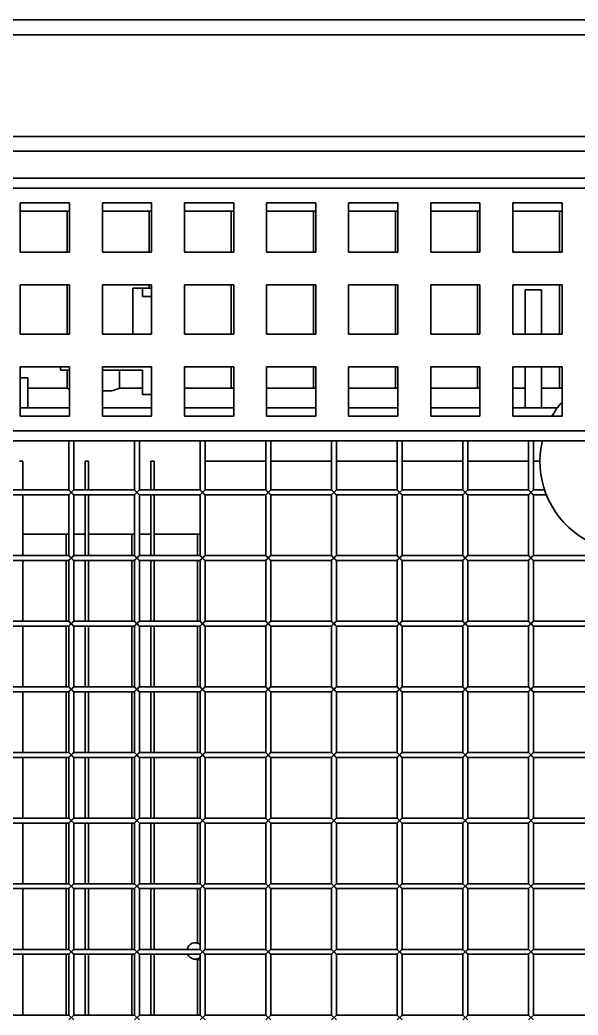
# Model space of a CAD drawing. Header units: millimetres. Extents: x 32496 to 166256, y 3504 to 23939.
# Drawn here: x 43511 to 43851, y 17116 to 17722 of the extents above; entities that cross this region are included whole.
import ezdxf

# ---------------------------------------------------------------- set-up
doc = ezdxf.new("R2010")
doc.units = ezdxf.units.MM
doc.layers.get('0').update_dxf_attribs({"lineweight": 35})

msp = doc.modelspace()

# ---------------------------------------------------------------- linework, layer by layer
at = {"linetype": 'Continuous'}
for p, q in [((52008.64, 17722.349), (40048.64, 17722.349)), ((44204.14, 17713.349), (43281.64, 17713.349)), ((44004.641, 17651.349), (43281.64, 17651.349)), ((44008.67, 17642.349), (43281.64, 17642.349)), ((43379.64, 17625.849), (44005.64, 17625.849)), ((44005.64, 17619.849), (43379.64, 17619.849)), ((43511.14, 17610.849), (43511.14, 17580.849)), ((43541.14, 17610.849), (43511.14, 17610.849)), ((43541.14, 17580.849), (43541.14, 17610.849)), ((43561.14, 17610.849), (43561.14, 17580.849)), ((43591.14, 17610.849), (43561.14, 17610.849)), ((43591.14, 17580.849), (43591.14, 17610.849)), ((43611.14, 17610.849), (43611.14, 17580.849)), ((43641.14, 17610.849), (43611.14, 17610.849)), ((43641.14, 17580.849), (43641.14, 17610.849)), ((43661.14, 17610.849), (43661.14, 17580.849)), ((43691.14, 17610.849), (43661.14, 17610.849)), ((43691.14, 17580.849), (43691.14, 17610.849)), ((43711.14, 17610.849), (43711.14, 17580.849)), ((43741.14, 17610.849), (43711.14, 17610.849)), ((43741.14, 17580.849), (43741.14, 17610.849)), ((43761.14, 17610.849), (43761.14, 17580.849)), ((43791.14, 17610.849), (43761.14, 17610.849)), ((43791.14, 17580.849), (43791.14, 17610.849)), ((43811.14, 17610.849), (43811.14, 17580.849)), ((43841.14, 17610.849), (43811.14, 17610.849)), ((43841.14, 17580.849), (43841.14, 17610.849)), ((43511.14, 17605.849), (43541.14, 17605.849)), ((43539.64, 17580.849), (43539.64, 17605.849)), ((43561.14, 17605.849), (43591.14, 17605.849)), ((43589.64, 17580.849), (43589.64, 17605.849)), ((43611.14, 17605.849), (43641.14, 17605.849)), ((43639.64, 17580.849), (43639.64, 17605.849)), ((43661.14, 17605.849), (43691.14, 17605.849)), ((43689.64, 17580.849), (43689.64, 17605.849)), ((43711.14, 17605.849), (43741.14, 17605.849)), ((43739.64, 17580.849), (43739.64, 17605.849)), ((43761.14, 17605.849), (43791.14, 17605.849)), ((43789.64, 17580.849), (43789.64, 17605.849)), ((43811.14, 17605.849), (43841.14, 17605.849)), ((43839.64, 17580.849), (43839.64, 17605.849)), ((43511.14, 17580.849), (43541.14, 17580.849)), ((43561.14, 17580.849), (43591.14, 17580.849)), ((43611.14, 17580.849), (43641.14, 17580.849)), ((43661.14, 17580.849), (43691.14, 17580.849)), ((43711.14, 17580.849), (43741.14, 17580.849)), ((43761.14, 17580.849), (43791.14, 17580.849)), ((43811.14, 17580.849), (43841.14, 17580.849)), ((43511.14, 17560.849), (43511.14, 17530.849)), ((43541.14, 17560.849), (43511.14, 17560.849)), ((43539.64, 17530.849), (43539.64, 17560.849)), ((43541.14, 17530.849), (43541.14, 17560.849)), ((43561.14, 17560.849), (43561.14, 17530.849)), ((43591.14, 17560.849), (43561.14, 17560.849)), ((43589.64, 17558.849), (43589.64, 17560.849)), ((43591.14, 17530.849), (43591.14, 17560.849)), ((43611.14, 17560.849), (43611.14, 17530.849)), ((43641.14, 17560.849), (43611.14, 17560.849)), ((43639.64, 17530.849), (43639.64, 17560.849)), ((43641.14, 17530.849), (43641.14, 17560.849)), ((43661.14, 17560.849), (43661.14, 17530.849)), ((43691.14, 17560.849), (43661.14, 17560.849)), ((43689.64, 17530.849), (43689.64, 17560.849)), ((43691.14, 17530.849), (43691.14, 17560.849)), ((43711.14, 17560.849), (43711.14, 17530.849)), ((43741.14, 17560.849), (43711.14, 17560.849)), ((43739.64, 17530.849), (43739.64, 17560.849)), ((43741.14, 17530.849), (43741.14, 17560.849)), ((43761.14, 17560.849), (43761.14, 17530.849)), ((43791.14, 17560.849), (43761.14, 17560.849)), ((43789.64, 17530.849), (43789.64, 17560.849)), ((43791.14, 17530.849), (43791.14, 17560.849)), ((43811.14, 17560.849), (43811.14, 17530.849)), ((43841.14, 17560.849), (43811.14, 17560.849)), ((43839.64, 17530.849), (43839.64, 17560.849)), ((43841.14, 17530.849), (43841.14, 17560.849)), ((43579.64, 17558.849), (43579.64, 17530.849)), ((43579.64, 17558.849), (43591.14, 17558.849)), ((43585.64, 17553.849), (43585.64, 17558.849)), ((43591.14, 17553.849), (43585.64, 17553.849)), ((43818.64, 17557.849), (43818.64, 17530.849)), ((43818.64, 17557.849), (43828.64, 17557.849)), ((43828.64, 17530.849), (43828.64, 17557.849)), ((43511.14, 17530.849), (43541.14, 17530.849)), ((43561.14, 17530.849), (43591.14, 17530.849)), ((43611.14, 17530.849), (43641.14, 17530.849)), ((43661.14, 17530.849), (43691.14, 17530.849)), ((43711.14, 17530.849), (43741.14, 17530.849)), ((43761.14, 17530.849), (43791.14, 17530.849)), ((43811.14, 17530.849), (43841.14, 17530.849)), ((43511.14, 17510.849), (43511.14, 17480.849)), ((43541.14, 17510.849), (43511.14, 17510.849)), ((43535.64, 17510.849), (43535.64, 17508.849)), ((43535.64, 17508.849), (43541.14, 17508.849)), ((43539.64, 17508.849), (43539.64, 17497.849)), ((43541.14, 17480.849), (43541.14, 17510.849)), ((43561.14, 17510.849), (43561.14, 17480.849)), ((43591.14, 17510.849), (43561.14, 17510.849)), ((43561.14, 17508.849), (43585.64, 17508.849)), ((43571.64, 17508.849), (43571.64, 17497.849)), ((43585.64, 17508.849), (43585.64, 17493.972)), ((43591.14, 17480.849), (43591.14, 17510.849)), ((43611.14, 17510.849), (43611.14, 17480.849)), ((43641.14, 17510.849), (43611.14, 17510.849)), ((43639.64, 17497.849), (43639.64, 17510.849)), ((43641.14, 17480.849), (43641.14, 17510.849)), ((43661.14, 17510.849), (43661.14, 17480.849)), ((43691.14, 17510.849), (43661.14, 17510.849)), ((43689.64, 17497.849), (43689.64, 17510.849)), ((43691.14, 17480.849), (43691.14, 17510.849)), ((43711.14, 17510.849), (43711.14, 17480.849)), ((43741.14, 17510.849), (43711.14, 17510.849)), ((43739.64, 17497.849), (43739.64, 17510.849)), ((43741.14, 17480.849), (43741.14, 17510.849)), ((43761.14, 17510.849), (43761.14, 17480.849)), ((43791.14, 17510.849), (43761.14, 17510.849)), ((43789.64, 17497.849), (43789.64, 17510.849)), ((43791.14, 17480.849), (43791.14, 17510.849)), ((43811.14, 17510.849), (43811.14, 17480.849)), ((43841.14, 17510.849), (43811.14, 17510.849)), ((43818.64, 17485.849), (43818.64, 17510.849)), ((43828.64, 17485.849), (43828.64, 17510.849)), ((43839.64, 17497.849), (43839.64, 17510.849)), ((43841.14, 17480.849), (43841.14, 17510.849)), ((43511.14, 17504.149), (43515.64, 17504.149)), ((43515.64, 17485.849), (43515.64, 17504.149)), ((43539.64, 17497.849), (43515.64, 17497.849)), ((43539.944, 17497.74), (43539.64, 17497.849)), ((43539.944, 17497.74), (43539.64, 17497.849)), ((43561.14, 17496.349), (43566.809, 17496.349)), ((43571.64, 17497.849), (43571.335, 17497.74)), ((43571.64, 17497.849), (43571.335, 17497.74)), ((43585.64, 17497.849), (43571.64, 17497.849)), ((43585.64, 17493.972), (43591.14, 17493.972)), ((43641.14, 17497.849), (43611.14, 17497.849)), ((43691.14, 17497.849), (43661.14, 17497.849)), ((43741.14, 17497.849), (43711.14, 17497.849)), ((43791.14, 17497.849), (43761.14, 17497.849)), ((43818.64, 17497.849), (43811.14, 17497.849)), ((43841.14, 17497.849), (43828.64, 17497.849)), ((43541.14, 17485.849), (43511.14, 17485.849)), ((43591.14, 17485.849), (43561.14, 17485.849)), ((43641.14, 17485.849), (43611.14, 17485.849)), ((43691.14, 17485.849), (43661.14, 17485.849)), ((43741.14, 17485.849), (43711.14, 17485.849)), ((43791.14, 17485.849), (43761.14, 17485.849)), ((43838.277, 17485.849), (43811.14, 17485.849)), ((43511.14, 17480.849), (43541.14, 17480.849)), ((43561.14, 17480.849), (43591.14, 17480.849)), ((43611.14, 17480.849), (43641.14, 17480.849)), ((43661.14, 17480.849), (43691.14, 17480.849)), ((43711.14, 17480.849), (43741.14, 17480.849)), ((43761.14, 17480.849), (43791.14, 17480.849)), ((43811.14, 17480.849), (43841.14, 17480.849)), ((43379.64, 17471.849), (44005.64, 17471.849)), ((44005.64, 17465.849), (43379.64, 17465.849)), ((43540.64, 17465.849), (43540.64, 17435.849)), ((43543.64, 17465.849), (43543.64, 17435.849)), ((43580.64, 17465.849), (43580.64, 17435.849)), ((43583.64, 17465.849), (43583.64, 17435.849)), ((43620.64, 17465.849), (43620.64, 17435.849)), ((43623.64, 17465.849), (43623.64, 17435.849)), ((43660.64, 17465.849), (43660.64, 17435.849)), ((43663.64, 17465.849), (43663.64, 17435.849)), ((43700.64, 17465.849), (43700.64, 17435.849)), ((43703.64, 17465.849), (43703.64, 17435.849)), ((43740.64, 17465.849), (43740.64, 17435.849)), ((43743.64, 17465.849), (43743.64, 17435.849)), ((43780.64, 17465.849), (43780.64, 17435.849)), ((43783.64, 17465.849), (43783.64, 17435.849)), ((43820.64, 17465.849), (43820.64, 17435.849)), ((43823.64, 17465.849), (43823.64, 17435.849)), ((43512.64, 17453.349), (43510.64, 17453.349)), ((43512.64, 17435.849), (43512.64, 17453.349)), ((43550.64, 17435.849), (43550.64, 17453.349)), ((43552.64, 17453.349), (43550.64, 17453.349)), ((43552.64, 17435.849), (43552.64, 17453.349)), ((43590.64, 17435.849), (43590.64, 17453.349)), ((43592.64, 17453.349), (43590.64, 17453.349)), ((43592.64, 17435.849), (43592.64, 17453.349)), ((43660.64, 17453.349), (43623.64, 17453.349)), ((43700.64, 17453.349), (43663.64, 17453.349)), ((43740.64, 17453.349), (43703.64, 17453.349)), ((43780.64, 17453.349), (43743.64, 17453.349)), ((43820.64, 17453.349), (43783.64, 17453.349)), ((43827.64, 17453.349), (43823.64, 17453.349)), ((43503.64, 17435.849), (43540.64, 17435.849)), ((43503.64, 17432.849), (43540.64, 17432.849)), ((43512.64, 17395.849), (43512.64, 17432.849)), ((43540.64, 17432.849), (43543.64, 17435.849)), ((43543.64, 17432.849), (43540.64, 17435.849)), ((43540.64, 17432.849), (43540.64, 17395.849)), ((43540.756, 17432.965), (43541.55, 17433.759)), ((43541.55, 17433.759), (43542.14, 17434.349)), ((43543.64, 17435.849), (43580.64, 17435.849)), ((43543.64, 17432.849), (43543.64, 17395.849)), ((43543.64, 17432.849), (43580.64, 17432.849)), ((43550.64, 17395.849), (43550.64, 17432.849)), ((43552.64, 17395.849), (43552.64, 17432.849)), ((43580.64, 17432.849), (43583.64, 17435.849)), ((43583.64, 17432.849), (43580.64, 17435.849)), ((43580.64, 17432.849), (43580.64, 17395.849)), ((43580.756, 17432.965), (43581.55, 17433.759)), ((43581.55, 17433.759), (43582.14, 17434.349)), ((43583.64, 17435.849), (43620.64, 17435.849)), ((43583.64, 17432.849), (43583.64, 17395.849)), ((43583.64, 17432.849), (43620.64, 17432.849)), ((43590.64, 17395.849), (43590.64, 17432.849)), ((43592.64, 17395.849), (43592.64, 17432.849)), ((43620.64, 17432.849), (43623.64, 17435.849)), ((43623.64, 17432.849), (43620.64, 17435.849)), ((43620.64, 17432.849), (43620.64, 17395.849)), ((43620.756, 17432.965), (43621.55, 17433.759)), ((43621.55, 17433.759), (43622.14, 17434.349)), ((43623.64, 17435.849), (43660.64, 17435.849)), ((43623.64, 17432.849), (43623.64, 17395.849)), ((43623.64, 17432.849), (43660.64, 17432.849)), ((43660.64, 17432.849), (43663.64, 17435.849)), ((43663.64, 17432.849), (43660.64, 17435.849)), ((43660.64, 17432.849), (43660.64, 17395.849)), ((43660.756, 17432.965), (43661.55, 17433.759)), ((43661.55, 17433.759), (43662.14, 17434.349)), ((43663.64, 17435.849), (43700.64, 17435.849)), ((43663.64, 17432.849), (43663.64, 17395.849)), ((43663.64, 17432.849), (43700.64, 17432.849)), ((43700.64, 17432.849), (43703.64, 17435.849)), ((43703.64, 17432.849), (43700.64, 17435.849)), ((43700.64, 17432.849), (43700.64, 17395.849)), ((43700.756, 17432.965), (43701.55, 17433.759)), ((43701.55, 17433.759), (43702.14, 17434.349)), ((43703.64, 17435.849), (43740.64, 17435.849)), ((43703.64, 17432.849), (43703.64, 17395.849)), ((43703.64, 17432.849), (43740.64, 17432.849)), ((43740.64, 17432.849), (43743.64, 17435.849)), ((43743.64, 17432.849), (43740.64, 17435.849)), ((43740.64, 17432.849), (43740.64, 17395.849)), ((43740.756, 17432.965), (43741.55, 17433.759)), ((43741.55, 17433.759), (43742.14, 17434.349)), ((43743.64, 17435.849), (43780.64, 17435.849)), ((43743.64, 17432.849), (43743.64, 17395.849)), ((43743.64, 17432.849), (43780.64, 17432.849)), ((43780.64, 17432.849), (43783.64, 17435.849)), ((43783.64, 17432.849), (43780.64, 17435.849)), ((43780.64, 17432.849), (43780.64, 17395.849)), ((43780.756, 17432.965), (43781.55, 17433.759)), ((43781.55, 17433.759), (43782.14, 17434.349)), ((43783.64, 17435.849), (43820.64, 17435.849)), ((43783.64, 17432.849), (43783.64, 17395.849)), ((43783.64, 17432.849), (43820.64, 17432.849)), ((43820.64, 17432.849), (43823.64, 17435.849)), ((43823.64, 17432.849), (43820.64, 17435.849)), ((43820.64, 17432.849), (43820.64, 17395.849)), ((43820.756, 17432.965), (43821.55, 17433.759)), ((43821.55, 17433.759), (43822.14, 17434.349)), ((43823.64, 17435.849), (43830.55, 17435.849)), ((43823.64, 17432.849), (43823.64, 17395.849)), ((43823.64, 17432.849), (43832.102, 17432.849)), ((43540.64, 17408.849), (43512.64, 17408.849)), ((43539.14, 17408.849), (43539.14, 17395.849)), ((43550.64, 17408.849), (43543.64, 17408.849)), ((43580.64, 17408.849), (43552.64, 17408.849)), ((43579.14, 17408.849), (43579.14, 17395.849)), ((43590.64, 17408.849), (43583.64, 17408.849)), ((43620.64, 17408.849), (43592.64, 17408.849)), ((43619.14, 17408.849), (43619.14, 17395.849)), ((43503.64, 17395.849), (43540.64, 17395.849)), ((43503.64, 17392.849), (43540.64, 17392.849)), ((43512.64, 17355.849), (43512.64, 17392.849)), ((43539.14, 17392.849), (43539.14, 17355.849)), ((43540.64, 17392.849), (43543.64, 17395.849)), ((43543.64, 17392.849), (43540.64, 17395.849)), ((43540.64, 17392.849), (43540.64, 17355.849)), ((43540.756, 17392.965), (43541.55, 17393.759)), ((43541.55, 17393.759), (43542.14, 17394.349)), ((43543.64, 17395.849), (43580.64, 17395.849)), ((43543.64, 17392.849), (43543.64, 17355.849)), ((43543.64, 17392.849), (43580.64, 17392.849)), ((43550.64, 17355.849), (43550.64, 17392.849)), ((43552.64, 17355.849), (43552.64, 17392.849)), ((43579.14, 17392.849), (43579.14, 17355.849)), ((43580.64, 17392.849), (43583.64, 17395.849)), ((43583.64, 17392.849), (43580.64, 17395.849)), ((43580.64, 17392.849), (43580.64, 17355.849)), ((43580.756, 17392.965), (43581.55, 17393.759)), ((43581.55, 17393.759), (43582.14, 17394.349)), ((43583.64, 17395.849), (43620.64, 17395.849)), ((43583.64, 17392.849), (43583.64, 17355.849)), ((43583.64, 17392.849), (43620.64, 17392.849)), ((43590.64, 17355.849), (43590.64, 17392.849)), ((43592.64, 17355.849), (43592.64, 17392.849)), ((43619.14, 17392.849), (43619.14, 17355.849)), ((43620.64, 17392.849), (43623.64, 17395.849)), ((43623.64, 17392.849), (43620.64, 17395.849)), ((43620.64, 17392.849), (43620.64, 17355.849)), ((43620.756, 17392.965), (43621.55, 17393.759)), ((43621.55, 17393.759), (43622.14, 17394.349)), ((43623.64, 17395.849), (43660.64, 17395.849)), ((43623.64, 17392.849), (43623.64, 17355.849)), ((43623.64, 17392.849), (43660.64, 17392.849)), ((43660.64, 17392.849), (43663.64, 17395.849)), ((43663.64, 17392.849), (43660.64, 17395.849)), ((43660.64, 17392.849), (43660.64, 17355.849)), ((43660.756, 17392.965), (43661.55, 17393.759)), ((43661.55, 17393.759), (43662.14, 17394.349)), ((43663.64, 17395.849), (43700.64, 17395.849)), ((43663.64, 17392.849), (43663.64, 17355.849)), ((43663.64, 17392.849), (43700.64, 17392.849)), ((43700.64, 17392.849), (43703.64, 17395.849)), ((43703.64, 17392.849), (43700.64, 17395.849)), ((43700.64, 17392.849), (43700.64, 17355.849)), ((43700.756, 17392.965), (43701.55, 17393.759)), ((43701.55, 17393.759), (43702.14, 17394.349)), ((43703.64, 17395.849), (43740.64, 17395.849)), ((43703.64, 17392.849), (43703.64, 17355.849)), ((43703.64, 17392.849), (43740.64, 17392.849)), ((43740.64, 17392.849), (43743.64, 17395.849)), ((43743.64, 17392.849), (43740.64, 17395.849)), ((43740.64, 17392.849), (43740.64, 17355.849)), ((43740.756, 17392.965), (43741.55, 17393.759)), ((43741.55, 17393.759), (43742.14, 17394.349)), ((43743.64, 17395.849), (43780.64, 17395.849)), ((43743.64, 17392.849), (43743.64, 17355.849)), ((43743.64, 17392.849), (43780.64, 17392.849)), ((43780.64, 17392.849), (43783.64, 17395.849)), ((43783.64, 17392.849), (43780.64, 17395.849)), ((43780.64, 17392.849), (43780.64, 17355.849)), ((43780.756, 17392.965), (43781.55, 17393.759)), ((43781.55, 17393.759), (43782.14, 17394.349)), ((43783.64, 17395.849), (43820.64, 17395.849)), ((43783.64, 17392.849), (43783.64, 17355.849)), ((43783.64, 17392.849), (43820.64, 17392.849)), ((43820.64, 17392.849), (43823.64, 17395.849)), ((43823.64, 17392.849), (43820.64, 17395.849)), ((43820.64, 17392.849), (43820.64, 17355.849)), ((43820.756, 17392.965), (43821.55, 17393.759)), ((43821.55, 17393.759), (43822.14, 17394.349)), ((43823.64, 17395.849), (43860.64, 17395.849)), ((43823.64, 17392.849), (43823.64, 17355.849)), ((43823.64, 17392.849), (43860.64, 17392.849)), ((43503.64, 17355.849), (43540.64, 17355.849)), ((43540.64, 17352.849), (43543.64, 17355.849)), ((43543.64, 17352.849), (43540.64, 17355.849)), ((43540.756, 17352.965), (43541.55, 17353.759)), ((43541.55, 17353.759), (43542.14, 17354.349)), ((43543.64, 17355.849), (43580.64, 17355.849)), ((43580.64, 17352.849), (43583.64, 17355.849)), ((43583.64, 17352.849), (43580.64, 17355.849)), ((43580.756, 17352.965), (43581.55, 17353.759)), ((43581.55, 17353.759), (43582.14, 17354.349)), ((43583.64, 17355.849), (43620.64, 17355.849)), ((43620.64, 17352.849), (43623.64, 17355.849)), ((43623.64, 17352.849), (43620.64, 17355.849)), ((43620.756, 17352.965), (43621.55, 17353.759)), ((43621.55, 17353.759), (43622.14, 17354.349)), ((43623.64, 17355.849), (43660.64, 17355.849)), ((43660.64, 17352.849), (43663.64, 17355.849)), ((43663.64, 17352.849), (43660.64, 17355.849)), ((43660.756, 17352.965), (43661.55, 17353.759)), ((43661.55, 17353.759), (43662.14, 17354.349)), ((43663.64, 17355.849), (43700.64, 17355.849)), ((43700.64, 17352.849), (43703.64, 17355.849)), ((43703.64, 17352.849), (43700.64, 17355.849)), ((43700.756, 17352.965), (43701.55, 17353.759)), ((43701.55, 17353.759), (43702.14, 17354.349)), ((43703.64, 17355.849), (43740.64, 17355.849)), ((43740.64, 17352.849), (43743.64, 17355.849)), ((43743.64, 17352.849), (43740.64, 17355.849)), ((43740.756, 17352.965), (43741.55, 17353.759)), ((43741.55, 17353.759), (43742.14, 17354.349)), ((43743.64, 17355.849), (43780.64, 17355.849)), ((43780.64, 17352.849), (43783.64, 17355.849)), ((43783.64, 17352.849), (43780.64, 17355.849)), ((43780.756, 17352.965), (43781.55, 17353.759)), ((43781.55, 17353.759), (43782.14, 17354.349)), ((43783.64, 17355.849), (43820.64, 17355.849)), ((43820.64, 17352.849), (43823.64, 17355.849)), ((43823.64, 17352.849), (43820.64, 17355.849)), ((43820.756, 17352.965), (43821.55, 17353.759)), ((43821.55, 17353.759), (43822.14, 17354.349)), ((43823.64, 17355.849), (43860.64, 17355.849)), ((43503.64, 17352.849), (43540.64, 17352.849)), ((43512.64, 17315.849), (43512.64, 17352.849)), ((43539.14, 17352.849), (43539.14, 17315.849)), ((43540.64, 17352.849), (43540.64, 17315.849)), ((43543.64, 17352.849), (43543.64, 17315.849)), ((43543.64, 17352.849), (43580.64, 17352.849)), ((43550.64, 17315.849), (43550.64, 17352.849)), ((43552.64, 17315.849), (43552.64, 17352.849)), ((43579.14, 17352.849), (43579.14, 17315.849)), ((43580.64, 17352.849), (43580.64, 17315.849)), ((43583.64, 17352.849), (43583.64, 17315.849)), ((43583.64, 17352.849), (43620.64, 17352.849)), ((43590.64, 17315.849), (43590.64, 17352.849)), ((43592.64, 17315.849), (43592.64, 17352.849)), ((43619.14, 17352.849), (43619.14, 17315.849)), ((43620.64, 17352.849), (43620.64, 17315.849)), ((43623.64, 17352.849), (43623.64, 17315.849)), ((43623.64, 17352.849), (43660.64, 17352.849)), ((43660.64, 17352.849), (43660.64, 17315.849)), ((43663.64, 17352.849), (43663.64, 17315.849)), ((43663.64, 17352.849), (43700.64, 17352.849)), ((43700.64, 17352.849), (43700.64, 17315.849)), ((43703.64, 17352.849), (43703.64, 17315.849)), ((43703.64, 17352.849), (43740.64, 17352.849)), ((43740.64, 17352.849), (43740.64, 17315.849)), ((43743.64, 17352.849), (43743.64, 17315.849)), ((43743.64, 17352.849), (43780.64, 17352.849)), ((43780.64, 17352.849), (43780.64, 17315.849)), ((43783.64, 17352.849), (43783.64, 17315.849)), ((43783.64, 17352.849), (43820.64, 17352.849)), ((43820.64, 17352.849), (43820.64, 17315.849)), ((43823.64, 17352.849), (43823.64, 17315.849)), ((43823.64, 17352.849), (43860.64, 17352.849)), ((43503.64, 17315.849), (43540.64, 17315.849)), ((43503.64, 17312.849), (43540.64, 17312.849)), ((43512.64, 17275.849), (43512.64, 17312.849)), ((43539.14, 17312.849), (43539.14, 17275.849)), ((43540.64, 17312.849), (43543.64, 17315.849)), ((43543.64, 17312.849), (43540.64, 17315.849)), ((43540.64, 17312.849), (43540.64, 17275.849)), ((43540.756, 17312.965), (43541.55, 17313.759)), ((43541.55, 17313.759), (43542.14, 17314.349)), ((43543.64, 17315.849), (43580.64, 17315.849)), ((43543.64, 17312.849), (43543.64, 17275.849)), ((43543.64, 17312.849), (43580.64, 17312.849)), ((43550.64, 17275.849), (43550.64, 17312.849)), ((43552.64, 17275.849), (43552.64, 17312.849)), ((43579.14, 17312.849), (43579.14, 17275.849)), ((43580.64, 17312.849), (43583.64, 17315.849)), ((43583.64, 17312.849), (43580.64, 17315.849)), ((43580.64, 17312.849), (43580.64, 17275.849)), ((43580.756, 17312.965), (43581.55, 17313.759)), ((43581.55, 17313.759), (43582.14, 17314.349)), ((43583.64, 17315.849), (43620.64, 17315.849)), ((43583.64, 17312.849), (43583.64, 17275.849)), ((43583.64, 17312.849), (43620.64, 17312.849)), ((43590.64, 17275.849), (43590.64, 17312.849)), ((43592.64, 17275.849), (43592.64, 17312.849)), ((43619.14, 17312.849), (43619.14, 17275.849)), ((43620.64, 17312.849), (43623.64, 17315.849)), ((43623.64, 17312.849), (43620.64, 17315.849)), ((43620.64, 17312.849), (43620.64, 17275.849)), ((43620.756, 17312.965), (43621.55, 17313.759)), ((43621.55, 17313.759), (43622.14, 17314.349)), ((43623.64, 17315.849), (43660.64, 17315.849)), ((43623.64, 17312.849), (43623.64, 17275.849)), ((43623.64, 17312.849), (43660.64, 17312.849)), ((43660.64, 17312.849), (43663.64, 17315.849)), ((43663.64, 17312.849), (43660.64, 17315.849)), ((43660.64, 17312.849), (43660.64, 17275.849)), ((43660.756, 17312.965), (43661.55, 17313.759)), ((43661.55, 17313.759), (43662.14, 17314.349)), ((43663.64, 17315.849), (43700.64, 17315.849)), ((43663.64, 17312.849), (43663.64, 17275.849)), ((43663.64, 17312.849), (43700.64, 17312.849)), ((43700.64, 17312.849), (43703.64, 17315.849)), ((43703.64, 17312.849), (43700.64, 17315.849)), ((43700.64, 17312.849), (43700.64, 17275.849)), ((43700.756, 17312.965), (43701.55, 17313.759)), ((43701.55, 17313.759), (43702.14, 17314.349)), ((43703.64, 17315.849), (43740.64, 17315.849)), ((43703.64, 17312.849), (43703.64, 17275.849)), ((43703.64, 17312.849), (43740.64, 17312.849)), ((43740.64, 17312.849), (43743.64, 17315.849)), ((43743.64, 17312.849), (43740.64, 17315.849)), ((43740.64, 17312.849), (43740.64, 17275.849)), ((43740.756, 17312.965), (43741.55, 17313.759)), ((43741.55, 17313.759), (43742.14, 17314.349)), ((43743.64, 17315.849), (43780.64, 17315.849)), ((43743.64, 17312.849), (43743.64, 17275.849)), ((43743.64, 17312.849), (43780.64, 17312.849)), ((43780.64, 17312.849), (43783.64, 17315.849)), ((43783.64, 17312.849), (43780.64, 17315.849)), ((43780.64, 17312.849), (43780.64, 17275.849)), ((43780.756, 17312.965), (43781.55, 17313.759)), ((43781.55, 17313.759), (43782.14, 17314.349)), ((43783.64, 17315.849), (43820.64, 17315.849)), ((43783.64, 17312.849), (43783.64, 17275.849)), ((43783.64, 17312.849), (43820.64, 17312.849)), ((43820.64, 17312.849), (43823.64, 17315.849)), ((43823.64, 17312.849), (43820.64, 17315.849)), ((43820.64, 17312.849), (43820.64, 17275.849)), ((43820.756, 17312.965), (43821.55, 17313.759)), ((43821.55, 17313.759), (43822.14, 17314.349)), ((43823.64, 17315.849), (43860.64, 17315.849)), ((43823.64, 17312.849), (43823.64, 17275.849)), ((43823.64, 17312.849), (43860.64, 17312.849)), ((43503.64, 17275.849), (43540.64, 17275.849)), ((43540.64, 17272.849), (43543.64, 17275.849)), ((43543.64, 17272.849), (43540.64, 17275.849)), ((43543.64, 17275.849), (43580.64, 17275.849)), ((43580.64, 17272.849), (43583.64, 17275.849)), ((43583.64, 17272.849), (43580.64, 17275.849)), ((43583.64, 17275.849), (43620.64, 17275.849)), ((43620.64, 17272.849), (43623.64, 17275.849)), ((43623.64, 17272.849), (43620.64, 17275.849)), ((43623.64, 17275.849), (43660.64, 17275.849)), ((43660.64, 17272.849), (43663.64, 17275.849)), ((43663.64, 17272.849), (43660.64, 17275.849)), ((43663.64, 17275.849), (43700.64, 17275.849)), ((43700.64, 17272.849), (43703.64, 17275.849)), ((43703.64, 17272.849), (43700.64, 17275.849)), ((43703.64, 17275.849), (43740.64, 17275.849)), ((43740.64, 17272.849), (43743.64, 17275.849)), ((43743.64, 17272.849), (43740.64, 17275.849)), ((43743.64, 17275.849), (43780.64, 17275.849)), ((43780.64, 17272.849), (43783.64, 17275.849)), ((43783.64, 17272.849), (43780.64, 17275.849)), ((43783.64, 17275.849), (43820.64, 17275.849)), ((43820.64, 17272.849), (43823.64, 17275.849)), ((43823.64, 17272.849), (43820.64, 17275.849)), ((43823.64, 17275.849), (43860.64, 17275.849)), ((43503.64, 17272.849), (43540.64, 17272.849)), ((43512.64, 17235.849), (43512.64, 17272.849)), ((43539.14, 17272.849), (43539.14, 17235.849)), ((43540.64, 17272.849), (43540.64, 17235.849)), ((43540.756, 17272.965), (43541.55, 17273.759)), ((43541.55, 17273.759), (43542.14, 17274.349)), ((43543.64, 17272.849), (43543.64, 17235.849)), ((43543.64, 17272.849), (43580.64, 17272.849)), ((43550.64, 17235.849), (43550.64, 17272.849)), ((43552.64, 17235.849), (43552.64, 17272.849)), ((43579.14, 17272.849), (43579.14, 17235.849)), ((43580.64, 17272.849), (43580.64, 17235.849)), ((43580.756, 17272.965), (43581.55, 17273.759)), ((43581.55, 17273.759), (43582.14, 17274.349)), ((43583.64, 17272.849), (43583.64, 17235.849)), ((43583.64, 17272.849), (43620.64, 17272.849)), ((43590.64, 17235.849), (43590.64, 17272.849)), ((43592.64, 17235.849), (43592.64, 17272.849)), ((43619.14, 17272.849), (43619.14, 17235.849)), ((43620.64, 17272.849), (43620.64, 17235.849)), ((43620.756, 17272.965), (43621.55, 17273.759)), ((43621.55, 17273.759), (43622.14, 17274.349)), ((43623.64, 17272.849), (43623.64, 17235.849)), ((43623.64, 17272.849), (43660.64, 17272.849)), ((43660.64, 17272.849), (43660.64, 17235.849)), ((43660.756, 17272.965), (43661.55, 17273.759)), ((43661.55, 17273.759), (43662.14, 17274.349)), ((43663.64, 17272.849), (43663.64, 17235.849)), ((43663.64, 17272.849), (43700.64, 17272.849)), ((43700.64, 17272.849), (43700.64, 17235.849)), ((43700.756, 17272.965), (43701.55, 17273.759)), ((43701.55, 17273.759), (43702.14, 17274.349)), ((43703.64, 17272.849), (43703.64, 17235.849)), ((43703.64, 17272.849), (43740.64, 17272.849)), ((43740.64, 17272.849), (43740.64, 17235.849)), ((43740.756, 17272.965), (43741.55, 17273.759)), ((43741.55, 17273.759), (43742.14, 17274.349)), ((43743.64, 17272.849), (43743.64, 17235.849)), ((43743.64, 17272.849), (43780.64, 17272.849)), ((43780.64, 17272.849), (43780.64, 17235.849)), ((43780.756, 17272.965), (43781.55, 17273.759)), ((43781.55, 17273.759), (43782.14, 17274.349)), ((43783.64, 17272.849), (43783.64, 17235.849)), ((43783.64, 17272.849), (43820.64, 17272.849)), ((43820.64, 17272.849), (43820.64, 17235.849)), ((43820.756, 17272.965), (43821.55, 17273.759)), ((43821.55, 17273.759), (43822.14, 17274.349)), ((43823.64, 17272.849), (43823.64, 17235.849)), ((43823.64, 17272.849), (43860.64, 17272.849)), ((43503.64, 17235.849), (43540.64, 17235.849)), ((43503.64, 17232.849), (43540.64, 17232.849)), ((43512.64, 17195.849), (43512.64, 17232.849)), ((43539.14, 17232.849), (43539.14, 17195.849)), ((43540.64, 17232.849), (43543.64, 17235.849)), ((43543.64, 17232.849), (43540.64, 17235.849)), ((43540.64, 17232.849), (43540.64, 17195.849)), ((43540.756, 17232.965), (43541.55, 17233.759)), ((43541.55, 17233.759), (43542.14, 17234.349)), ((43543.64, 17235.849), (43580.64, 17235.849)), ((43543.64, 17232.849), (43543.64, 17195.849)), ((43543.64, 17232.849), (43580.64, 17232.849)), ((43550.64, 17195.849), (43550.64, 17232.849)), ((43552.64, 17195.849), (43552.64, 17232.849)), ((43579.14, 17232.849), (43579.14, 17195.849)), ((43580.64, 17232.849), (43583.64, 17235.849)), ((43583.64, 17232.849), (43580.64, 17235.849)), ((43580.64, 17232.849), (43580.64, 17195.849)), ((43580.756, 17232.965), (43581.55, 17233.759)), ((43581.55, 17233.759), (43582.14, 17234.349)), ((43583.64, 17235.849), (43620.64, 17235.849)), ((43583.64, 17232.849), (43583.64, 17195.849)), ((43583.64, 17232.849), (43620.64, 17232.849)), ((43590.64, 17195.849), (43590.64, 17232.849)), ((43592.64, 17195.849), (43592.64, 17232.849)), ((43619.14, 17232.849), (43619.14, 17195.849)), ((43620.64, 17232.849), (43623.64, 17235.849)), ((43623.64, 17232.849), (43620.64, 17235.849)), ((43620.64, 17232.849), (43620.64, 17195.849)), ((43620.756, 17232.965), (43621.55, 17233.759)), ((43621.55, 17233.759), (43622.14, 17234.349)), ((43623.64, 17235.849), (43660.64, 17235.849)), ((43623.64, 17232.849), (43623.64, 17195.849)), ((43623.64, 17232.849), (43660.64, 17232.849)), ((43660.64, 17232.849), (43663.64, 17235.849)), ((43663.64, 17232.849), (43660.64, 17235.849)), ((43660.64, 17232.849), (43660.64, 17195.849)), ((43660.756, 17232.965), (43661.55, 17233.759)), ((43661.55, 17233.759), (43662.14, 17234.349)), ((43663.64, 17235.849), (43700.64, 17235.849)), ((43663.64, 17232.849), (43663.64, 17195.849)), ((43663.64, 17232.849), (43700.64, 17232.849)), ((43700.64, 17232.849), (43703.64, 17235.849)), ((43703.64, 17232.849), (43700.64, 17235.849)), ((43700.64, 17232.849), (43700.64, 17195.849)), ((43700.756, 17232.965), (43701.55, 17233.759)), ((43701.55, 17233.759), (43702.14, 17234.349)), ((43703.64, 17235.849), (43740.64, 17235.849)), ((43703.64, 17232.849), (43703.64, 17195.849)), ((43703.64, 17232.849), (43740.64, 17232.849)), ((43740.64, 17232.849), (43743.64, 17235.849)), ((43743.64, 17232.849), (43740.64, 17235.849)), ((43740.64, 17232.849), (43740.64, 17195.849)), ((43740.756, 17232.965), (43741.55, 17233.759)), ((43741.55, 17233.759), (43742.14, 17234.349)), ((43743.64, 17235.849), (43780.64, 17235.849)), ((43743.64, 17232.849), (43743.64, 17195.849)), ((43743.64, 17232.849), (43780.64, 17232.849)), ((43780.64, 17232.849), (43783.64, 17235.849)), ((43783.64, 17232.849), (43780.64, 17235.849)), ((43780.64, 17232.849), (43780.64, 17195.849)), ((43780.756, 17232.965), (43781.55, 17233.759)), ((43781.55, 17233.759), (43782.14, 17234.349)), ((43783.64, 17235.849), (43820.64, 17235.849)), ((43783.64, 17232.849), (43783.64, 17195.849)), ((43783.64, 17232.849), (43820.64, 17232.849)), ((43820.64, 17232.849), (43823.64, 17235.849)), ((43823.64, 17232.849), (43820.64, 17235.849)), ((43820.64, 17232.849), (43820.64, 17195.849)), ((43820.756, 17232.965), (43821.55, 17233.759)), ((43821.55, 17233.759), (43822.14, 17234.349)), ((43823.64, 17235.849), (43860.64, 17235.849)), ((43823.64, 17232.849), (43823.64, 17195.849)), ((43823.64, 17232.849), (43860.64, 17232.849)), ((43503.64, 17195.849), (43540.64, 17195.849)), ((43503.64, 17192.849), (43540.64, 17192.849)), ((43512.64, 17155.849), (43512.64, 17192.849)), ((43539.14, 17192.849), (43539.14, 17155.849)), ((43540.64, 17192.849), (43543.64, 17195.849)), ((43543.64, 17192.849), (43540.64, 17195.849)), ((43540.64, 17192.849), (43540.64, 17155.849)), ((43540.756, 17192.965), (43541.55, 17193.759)), ((43541.55, 17193.759), (43542.14, 17194.349)), ((43543.64, 17195.849), (43580.64, 17195.849)), ((43543.64, 17192.849), (43543.64, 17155.849)), ((43543.64, 17192.849), (43580.64, 17192.849)), ((43550.64, 17155.849), (43550.64, 17192.849)), ((43552.64, 17155.849), (43552.64, 17192.849)), ((43579.14, 17192.849), (43579.14, 17155.849)), ((43580.64, 17192.849), (43583.64, 17195.849)), ((43583.64, 17192.849), (43580.64, 17195.849)), ((43580.64, 17192.849), (43580.64, 17155.849)), ((43580.756, 17192.965), (43581.55, 17193.759)), ((43581.55, 17193.759), (43582.14, 17194.349)), ((43583.64, 17195.849), (43620.64, 17195.849)), ((43583.64, 17192.849), (43583.64, 17155.849)), ((43583.64, 17192.849), (43620.64, 17192.849)), ((43590.64, 17155.849), (43590.64, 17192.849)), ((43592.64, 17155.849), (43592.64, 17192.849)), ((43619.14, 17192.849), (43619.14, 17159.775)), ((43620.64, 17192.849), (43623.64, 17195.849)), ((43623.64, 17192.849), (43620.64, 17195.849)), ((43620.64, 17192.849), (43620.64, 17155.849)), ((43620.756, 17192.965), (43621.55, 17193.759)), ((43621.55, 17193.759), (43622.14, 17194.349)), ((43623.64, 17195.849), (43660.64, 17195.849)), ((43623.64, 17192.849), (43623.64, 17155.849)), ((43623.64, 17192.849), (43660.64, 17192.849)), ((43660.64, 17192.849), (43663.64, 17195.849)), ((43663.64, 17192.849), (43660.64, 17195.849)), ((43660.64, 17192.849), (43660.64, 17155.849)), ((43660.756, 17192.965), (43661.55, 17193.759)), ((43661.55, 17193.759), (43662.14, 17194.349)), ((43663.64, 17195.849), (43700.64, 17195.849)), ((43663.64, 17192.849), (43663.64, 17155.849)), ((43663.64, 17192.849), (43700.64, 17192.849)), ((43700.64, 17192.849), (43703.64, 17195.849)), ((43703.64, 17192.849), (43700.64, 17195.849)), ((43700.64, 17192.849), (43700.64, 17155.849)), ((43700.756, 17192.965), (43701.55, 17193.759)), ((43701.55, 17193.759), (43702.14, 17194.349)), ((43703.64, 17195.849), (43740.64, 17195.849)), ((43703.64, 17192.849), (43703.64, 17155.849)), ((43703.64, 17192.849), (43740.64, 17192.849)), ((43740.64, 17192.849), (43743.64, 17195.849)), ((43743.64, 17192.849), (43740.64, 17195.849)), ((43740.64, 17192.849), (43740.64, 17155.849)), ((43740.756, 17192.965), (43741.55, 17193.759)), ((43741.55, 17193.759), (43742.14, 17194.349)), ((43743.64, 17195.849), (43780.64, 17195.849)), ((43743.64, 17192.849), (43743.64, 17155.849)), ((43743.64, 17192.849), (43780.64, 17192.849)), ((43780.64, 17192.849), (43783.64, 17195.849)), ((43783.64, 17192.849), (43780.64, 17195.849)), ((43780.64, 17192.849), (43780.64, 17155.849)), ((43780.756, 17192.965), (43781.55, 17193.759)), ((43781.55, 17193.759), (43782.14, 17194.349)), ((43783.64, 17195.849), (43820.64, 17195.849)), ((43783.64, 17192.849), (43783.64, 17155.849)), ((43783.64, 17192.849), (43820.64, 17192.849)), ((43820.64, 17192.849), (43823.64, 17195.849)), ((43823.64, 17192.849), (43820.64, 17195.849)), ((43820.64, 17192.849), (43820.64, 17155.849)), ((43820.756, 17192.965), (43821.55, 17193.759)), ((43821.55, 17193.759), (43822.14, 17194.349)), ((43823.64, 17195.849), (43860.64, 17195.849)), ((43823.64, 17192.849), (43823.64, 17155.849)), ((43823.64, 17192.849), (43860.64, 17192.849)), ((43618.554, 17159.775), (43620.64, 17159.37)), ((43503.64, 17155.849), (43540.64, 17155.849)), ((43540.64, 17152.849), (43543.64, 17155.849)), ((43543.64, 17152.849), (43540.64, 17155.849)), ((43540.756, 17152.965), (43541.55, 17153.759)), ((43541.55, 17153.759), (43542.14, 17154.349)), ((43543.64, 17155.849), (43580.64, 17155.849)), ((43580.64, 17152.849), (43583.64, 17155.849)), ((43583.64, 17152.849), (43580.64, 17155.849)), ((43580.756, 17152.965), (43581.55, 17153.759)), ((43581.55, 17153.759), (43582.14, 17154.349)), ((43583.64, 17155.849), (43620.64, 17155.849)), ((43620.64, 17152.849), (43623.64, 17155.849)), ((43623.64, 17152.849), (43620.64, 17155.849)), ((43620.756, 17152.965), (43621.55, 17153.759)), ((43621.55, 17153.759), (43622.14, 17154.349)), ((43623.64, 17155.849), (43660.64, 17155.849)), ((43660.64, 17152.849), (43663.64, 17155.849)), ((43663.64, 17152.849), (43660.64, 17155.849)), ((43660.756, 17152.965), (43661.55, 17153.759)), ((43661.55, 17153.759), (43662.14, 17154.349)), ((43663.64, 17155.849), (43700.64, 17155.849)), ((43700.64, 17152.849), (43703.64, 17155.849)), ((43703.64, 17152.849), (43700.64, 17155.849)), ((43700.756, 17152.965), (43701.55, 17153.759)), ((43701.55, 17153.759), (43702.14, 17154.349)), ((43703.64, 17155.849), (43740.64, 17155.849)), ((43740.64, 17152.849), (43743.64, 17155.849)), ((43743.64, 17152.849), (43740.64, 17155.849)), ((43740.756, 17152.965), (43741.55, 17153.759)), ((43741.55, 17153.759), (43742.14, 17154.349)), ((43743.64, 17155.849), (43780.64, 17155.849)), ((43780.64, 17152.849), (43783.64, 17155.849)), ((43783.64, 17152.849), (43780.64, 17155.849)), ((43780.756, 17152.965), (43781.55, 17153.759)), ((43781.55, 17153.759), (43782.14, 17154.349)), ((43783.64, 17155.849), (43820.64, 17155.849)), ((43820.64, 17152.849), (43823.64, 17155.849)), ((43823.64, 17152.849), (43820.64, 17155.849)), ((43820.756, 17152.965), (43821.55, 17153.759)), ((43821.55, 17153.759), (43822.14, 17154.349)), ((43823.64, 17155.849), (43860.64, 17155.849)), ((43503.64, 17152.849), (43540.64, 17152.849)), ((43512.64, 17115.849), (43512.64, 17152.849)), ((43539.14, 17152.849), (43539.14, 17115.849)), ((43540.64, 17152.849), (43540.64, 17115.849)), ((43543.64, 17152.849), (43543.64, 17115.849)), ((43543.64, 17152.849), (43580.64, 17152.849)), ((43550.64, 17115.849), (43550.64, 17152.849)), ((43552.64, 17115.849), (43552.64, 17152.849)), ((43579.14, 17152.849), (43579.14, 17115.849)), ((43580.64, 17152.849), (43580.64, 17115.849)), ((43583.64, 17152.849), (43583.64, 17115.849)), ((43583.64, 17152.849), (43620.64, 17152.849)), ((43590.64, 17115.849), (43590.64, 17152.849)), ((43592.64, 17115.849), (43592.64, 17152.849)), ((43616.646, 17149.959), (43620.64, 17149.183)), ((43619.14, 17149.474), (43619.14, 17115.849)), ((43620.64, 17152.849), (43620.64, 17115.849)), ((43623.64, 17152.849), (43623.64, 17115.849)), ((43623.64, 17152.849), (43660.64, 17152.849)), ((43660.64, 17152.849), (43660.64, 17115.849)), ((43663.64, 17152.849), (43663.64, 17115.849)), ((43663.64, 17152.849), (43700.64, 17152.849)), ((43700.64, 17152.849), (43700.64, 17115.849)), ((43703.64, 17152.849), (43703.64, 17115.849)), ((43703.64, 17152.849), (43740.64, 17152.849)), ((43740.64, 17152.849), (43740.64, 17115.849)), ((43743.64, 17152.849), (43743.64, 17115.849)), ((43743.64, 17152.849), (43780.64, 17152.849)), ((43780.64, 17152.849), (43780.64, 17115.849)), ((43783.64, 17152.849), (43783.64, 17115.849)), ((43783.64, 17152.849), (43820.64, 17152.849)), ((43820.64, 17152.849), (43820.64, 17115.849)), ((43823.64, 17152.849), (43823.64, 17115.849)), ((43823.64, 17152.849), (43860.64, 17152.849)), ((43503.64, 17115.849), (43540.64, 17115.849)), ((43540.64, 17112.849), (43543.64, 17115.849)), ((43543.64, 17112.849), (43540.64, 17115.849)), ((43543.64, 17115.849), (43580.64, 17115.849)), ((43580.64, 17112.849), (43583.64, 17115.849)), ((43583.64, 17112.849), (43580.64, 17115.849)), ((43583.64, 17115.849), (43620.64, 17115.849)), ((43620.64, 17112.849), (43623.64, 17115.849)), ((43623.64, 17112.849), (43620.64, 17115.849)), ((43623.64, 17115.849), (43660.64, 17115.849)), ((43660.64, 17112.849), (43663.64, 17115.849)), ((43663.64, 17112.849), (43660.64, 17115.849)), ((43663.64, 17115.849), (43700.64, 17115.849)), ((43700.64, 17112.849), (43703.64, 17115.849)), ((43703.64, 17112.849), (43700.64, 17115.849)), ((43703.64, 17115.849), (43740.64, 17115.849)), ((43740.64, 17112.849), (43743.64, 17115.849)), ((43743.64, 17112.849), (43740.64, 17115.849)), ((43743.64, 17115.849), (43780.64, 17115.849)), ((43780.64, 17112.849), (43783.64, 17115.849)), ((43783.64, 17112.849), (43780.64, 17115.849)), ((43783.64, 17115.849), (43820.64, 17115.849)), ((43820.64, 17112.849), (43823.64, 17115.849)), ((43823.64, 17112.849), (43820.64, 17115.849)), ((43823.64, 17115.849), (43860.64, 17115.849))]:
    msp.add_line(p, q, dxfattribs=at)
for points in [[(43542.14, 17434.349), (43541.553, 17434.936), (43541.077, 17435.411)], [(43543.524, 17435.733), (43543.209, 17435.418), (43542.72, 17434.929), (43542.14, 17434.349)], [(43542.14, 17434.349), (43542.731, 17433.758), (43543.2, 17433.288), (43543.64, 17432.849)], [(43582.14, 17434.349), (43581.553, 17434.936), (43581.077, 17435.411)], [(43583.524, 17435.733), (43583.209, 17435.418), (43582.72, 17434.929), (43582.14, 17434.349)], [(43582.14, 17434.349), (43582.731, 17433.758), (43583.2, 17433.288), (43583.64, 17432.849)], [(43622.14, 17434.349), (43621.553, 17434.936), (43621.077, 17435.411)], [(43623.524, 17435.733), (43623.209, 17435.418), (43622.72, 17434.929), (43622.14, 17434.349)], [(43622.14, 17434.349), (43622.731, 17433.758), (43623.2, 17433.288), (43623.64, 17432.849)], [(43662.14, 17434.349), (43661.553, 17434.936), (43661.077, 17435.411)], [(43663.524, 17435.733), (43663.209, 17435.418), (43662.72, 17434.929), (43662.14, 17434.349)], [(43662.14, 17434.349), (43662.731, 17433.758), (43663.2, 17433.288), (43663.64, 17432.849)], [(43702.14, 17434.349), (43701.553, 17434.936), (43701.077, 17435.411)], [(43703.524, 17435.733), (43703.209, 17435.418), (43702.72, 17434.929), (43702.14, 17434.349)], [(43702.14, 17434.349), (43702.731, 17433.758), (43703.2, 17433.288), (43703.64, 17432.849)], [(43742.14, 17434.349), (43741.553, 17434.936), (43741.077, 17435.411)], [(43743.524, 17435.733), (43743.209, 17435.418), (43742.72, 17434.929), (43742.14, 17434.349)], [(43742.14, 17434.349), (43742.731, 17433.758), (43743.2, 17433.288), (43743.64, 17432.849)], [(43782.14, 17434.349), (43781.553, 17434.936), (43781.077, 17435.411)], [(43783.524, 17435.733), (43783.209, 17435.418), (43782.72, 17434.929), (43782.14, 17434.349)], [(43782.14, 17434.349), (43782.731, 17433.758), (43783.2, 17433.288), (43783.64, 17432.849)], [(43822.14, 17434.349), (43821.553, 17434.936), (43821.077, 17435.411)], [(43823.524, 17435.733), (43823.209, 17435.418), (43822.72, 17434.929), (43822.14, 17434.349)], [(43822.14, 17434.349), (43822.731, 17433.758), (43823.2, 17433.288), (43823.64, 17432.849)], [(43542.14, 17394.349), (43541.553, 17394.936), (43541.077, 17395.411)], [(43543.524, 17395.733), (43543.209, 17395.418), (43542.72, 17394.929), (43542.14, 17394.349)], [(43542.14, 17394.349), (43542.731, 17393.758), (43543.2, 17393.288), (43543.64, 17392.849)], [(43582.14, 17394.349), (43581.553, 17394.936), (43581.077, 17395.411)], [(43583.524, 17395.733), (43583.209, 17395.418), (43582.72, 17394.929), (43582.14, 17394.349)], [(43582.14, 17394.349), (43582.731, 17393.758), (43583.2, 17393.288), (43583.64, 17392.849)], [(43622.14, 17394.349), (43621.553, 17394.936), (43621.077, 17395.411)], [(43623.524, 17395.733), (43623.209, 17395.418), (43622.72, 17394.929), (43622.14, 17394.349)], [(43622.14, 17394.349), (43622.731, 17393.758), (43623.2, 17393.288), (43623.64, 17392.849)], [(43662.14, 17394.349), (43661.553, 17394.936), (43661.077, 17395.411)], [(43663.524, 17395.733), (43663.209, 17395.418), (43662.72, 17394.929), (43662.14, 17394.349)], [(43662.14, 17394.349), (43662.731, 17393.758), (43663.2, 17393.288), (43663.64, 17392.849)], [(43702.14, 17394.349), (43701.553, 17394.936), (43701.077, 17395.411)], [(43703.524, 17395.733), (43703.209, 17395.418), (43702.72, 17394.929), (43702.14, 17394.349)], [(43702.14, 17394.349), (43702.731, 17393.758), (43703.2, 17393.288), (43703.64, 17392.849)], [(43742.14, 17394.349), (43741.553, 17394.936), (43741.077, 17395.411)], [(43743.524, 17395.733), (43743.209, 17395.418), (43742.72, 17394.929), (43742.14, 17394.349)], [(43742.14, 17394.349), (43742.731, 17393.758), (43743.2, 17393.288), (43743.64, 17392.849)], [(43782.14, 17394.349), (43781.553, 17394.936), (43781.077, 17395.411)], [(43783.524, 17395.733), (43783.209, 17395.418), (43782.72, 17394.929), (43782.14, 17394.349)], [(43782.14, 17394.349), (43782.731, 17393.758), (43783.2, 17393.288), (43783.64, 17392.849)], [(43822.14, 17394.349), (43821.553, 17394.936), (43821.077, 17395.411)], [(43823.524, 17395.733), (43823.209, 17395.418), (43822.72, 17394.929), (43822.14, 17394.349)], [(43822.14, 17394.349), (43822.731, 17393.758), (43823.2, 17393.288), (43823.64, 17392.849)], [(43542.14, 17354.349), (43541.553, 17354.936), (43541.077, 17355.411)], [(43543.524, 17355.733), (43543.209, 17355.418), (43542.72, 17354.929), (43542.14, 17354.349)], [(43542.14, 17354.349), (43542.731, 17353.758), (43543.2, 17353.288), (43543.64, 17352.849)], [(43582.14, 17354.349), (43581.553, 17354.936), (43581.077, 17355.411)], [(43583.524, 17355.733), (43583.209, 17355.418), (43582.72, 17354.929), (43582.14, 17354.349)], [(43582.14, 17354.349), (43582.731, 17353.758), (43583.2, 17353.288), (43583.64, 17352.849)], [(43622.14, 17354.349), (43621.553, 17354.936), (43621.077, 17355.411)], [(43623.524, 17355.733), (43623.209, 17355.418), (43622.72, 17354.929), (43622.14, 17354.349)], [(43622.14, 17354.349), (43622.731, 17353.758), (43623.2, 17353.288), (43623.64, 17352.849)], [(43662.14, 17354.349), (43661.553, 17354.936), (43661.077, 17355.411)], [(43663.524, 17355.733), (43663.209, 17355.418), (43662.72, 17354.929), (43662.14, 17354.349)], [(43662.14, 17354.349), (43662.731, 17353.758), (43663.2, 17353.288), (43663.64, 17352.849)], [(43702.14, 17354.349), (43701.553, 17354.936), (43701.077, 17355.411)], [(43703.524, 17355.733), (43703.209, 17355.418), (43702.72, 17354.929), (43702.14, 17354.349)], [(43702.14, 17354.349), (43702.731, 17353.758), (43703.2, 17353.288), (43703.64, 17352.849)], [(43742.14, 17354.349), (43741.553, 17354.936), (43741.077, 17355.411)], [(43743.524, 17355.733), (43743.209, 17355.418), (43742.72, 17354.929), (43742.14, 17354.349)], [(43742.14, 17354.349), (43742.731, 17353.758), (43743.2, 17353.288), (43743.64, 17352.849)], [(43782.14, 17354.349), (43781.553, 17354.936), (43781.077, 17355.411)], [(43783.524, 17355.733), (43783.209, 17355.418), (43782.72, 17354.929), (43782.14, 17354.349)], [(43782.14, 17354.349), (43782.731, 17353.758), (43783.2, 17353.288), (43783.64, 17352.849)], [(43822.14, 17354.349), (43821.553, 17354.936), (43821.077, 17355.411)], [(43823.524, 17355.733), (43823.209, 17355.418), (43822.72, 17354.929), (43822.14, 17354.349)], [(43822.14, 17354.349), (43822.731, 17353.758), (43823.2, 17353.288), (43823.64, 17352.849)], [(43542.14, 17314.349), (43541.553, 17314.936), (43541.077, 17315.411)], [(43543.524, 17315.733), (43543.209, 17315.418), (43542.72, 17314.929), (43542.14, 17314.349)], [(43542.14, 17314.349), (43542.731, 17313.758), (43543.2, 17313.288), (43543.64, 17312.849)], [(43582.14, 17314.349), (43581.553, 17314.936), (43581.077, 17315.411)], [(43583.524, 17315.733), (43583.209, 17315.418), (43582.72, 17314.929), (43582.14, 17314.349)], [(43582.14, 17314.349), (43582.731, 17313.758), (43583.2, 17313.288), (43583.64, 17312.849)], [(43622.14, 17314.349), (43621.553, 17314.936), (43621.077, 17315.411)], [(43623.524, 17315.733), (43623.209, 17315.418), (43622.72, 17314.929), (43622.14, 17314.349)], [(43622.14, 17314.349), (43622.731, 17313.758), (43623.2, 17313.288), (43623.64, 17312.849)], [(43662.14, 17314.349), (43661.553, 17314.936), (43661.077, 17315.411)], [(43663.524, 17315.733), (43663.209, 17315.418), (43662.72, 17314.929), (43662.14, 17314.349)], [(43662.14, 17314.349), (43662.731, 17313.758), (43663.2, 17313.288), (43663.64, 17312.849)], [(43702.14, 17314.349), (43701.553, 17314.936), (43701.077, 17315.411)], [(43703.524, 17315.733), (43703.209, 17315.418), (43702.72, 17314.929), (43702.14, 17314.349)], [(43702.14, 17314.349), (43702.731, 17313.758), (43703.2, 17313.288), (43703.64, 17312.849)], [(43742.14, 17314.349), (43741.553, 17314.936), (43741.077, 17315.411)], [(43743.524, 17315.733), (43743.209, 17315.418), (43742.72, 17314.929), (43742.14, 17314.349)], [(43742.14, 17314.349), (43742.731, 17313.758), (43743.2, 17313.288), (43743.64, 17312.849)], [(43782.14, 17314.349), (43781.553, 17314.936), (43781.077, 17315.411)], [(43783.524, 17315.733), (43783.209, 17315.418), (43782.72, 17314.929), (43782.14, 17314.349)], [(43782.14, 17314.349), (43782.731, 17313.758), (43783.2, 17313.288), (43783.64, 17312.849)], [(43822.14, 17314.349), (43821.553, 17314.936), (43821.077, 17315.411)], [(43823.524, 17315.733), (43823.209, 17315.418), (43822.72, 17314.929), (43822.14, 17314.349)], [(43822.14, 17314.349), (43822.731, 17313.758), (43823.2, 17313.288), (43823.64, 17312.849)], [(43542.14, 17274.349), (43541.553, 17274.936), (43541.077, 17275.411)], [(43543.524, 17275.733), (43543.209, 17275.418), (43542.72, 17274.929), (43542.14, 17274.349)], [(43582.14, 17274.349), (43581.553, 17274.936), (43581.077, 17275.411)], [(43583.524, 17275.733), (43583.209, 17275.418), (43582.72, 17274.929), (43582.14, 17274.349)], [(43622.14, 17274.349), (43621.553, 17274.936), (43621.077, 17275.411)], [(43623.524, 17275.733), (43623.209, 17275.418), (43622.72, 17274.929), (43622.14, 17274.349)], [(43662.14, 17274.349), (43661.553, 17274.936), (43661.077, 17275.411)], [(43663.524, 17275.733), (43663.209, 17275.418), (43662.72, 17274.929), (43662.14, 17274.349)], [(43702.14, 17274.349), (43701.553, 17274.936), (43701.077, 17275.411)], [(43703.524, 17275.733), (43703.209, 17275.418), (43702.72, 17274.929), (43702.14, 17274.349)], [(43742.14, 17274.349), (43741.553, 17274.936), (43741.077, 17275.411)], [(43743.524, 17275.733), (43743.209, 17275.418), (43742.72, 17274.929), (43742.14, 17274.349)], [(43782.14, 17274.349), (43781.553, 17274.936), (43781.077, 17275.411)], [(43783.524, 17275.733), (43783.209, 17275.418), (43782.72, 17274.929), (43782.14, 17274.349)], [(43822.14, 17274.349), (43821.553, 17274.936), (43821.077, 17275.411)], [(43823.524, 17275.733), (43823.209, 17275.418), (43822.72, 17274.929), (43822.14, 17274.349)], [(43542.14, 17274.349), (43542.731, 17273.758), (43543.2, 17273.288), (43543.64, 17272.849)], [(43582.14, 17274.349), (43582.731, 17273.758), (43583.2, 17273.288), (43583.64, 17272.849)], [(43622.14, 17274.349), (43622.731, 17273.758), (43623.2, 17273.288), (43623.64, 17272.849)], [(43662.14, 17274.349), (43662.731, 17273.758), (43663.2, 17273.288), (43663.64, 17272.849)], [(43702.14, 17274.349), (43702.731, 17273.758), (43703.2, 17273.288), (43703.64, 17272.849)], [(43742.14, 17274.349), (43742.731, 17273.758), (43743.2, 17273.288), (43743.64, 17272.849)], [(43782.14, 17274.349), (43782.731, 17273.758), (43783.2, 17273.288), (43783.64, 17272.849)], [(43822.14, 17274.349), (43822.731, 17273.758), (43823.2, 17273.288), (43823.64, 17272.849)], [(43542.14, 17234.349), (43541.553, 17234.936), (43541.077, 17235.411)], [(43543.524, 17235.733), (43543.209, 17235.418), (43542.72, 17234.929), (43542.14, 17234.349)], [(43542.14, 17234.349), (43542.731, 17233.758), (43543.2, 17233.288), (43543.64, 17232.849)], [(43582.14, 17234.349), (43581.553, 17234.936), (43581.077, 17235.411)], [(43583.524, 17235.733), (43583.209, 17235.418), (43582.72, 17234.929), (43582.14, 17234.349)], [(43582.14, 17234.349), (43582.731, 17233.758), (43583.2, 17233.288), (43583.64, 17232.849)], [(43622.14, 17234.349), (43621.553, 17234.936), (43621.077, 17235.411)], [(43623.524, 17235.733), (43623.209, 17235.418), (43622.72, 17234.929), (43622.14, 17234.349)], [(43622.14, 17234.349), (43622.731, 17233.758), (43623.2, 17233.288), (43623.64, 17232.849)], [(43662.14, 17234.349), (43661.553, 17234.936), (43661.077, 17235.411)], [(43663.524, 17235.733), (43663.209, 17235.418), (43662.72, 17234.929), (43662.14, 17234.349)], [(43662.14, 17234.349), (43662.731, 17233.758), (43663.2, 17233.288), (43663.64, 17232.849)], [(43702.14, 17234.349), (43701.553, 17234.936), (43701.077, 17235.411)], [(43703.524, 17235.733), (43703.209, 17235.418), (43702.72, 17234.929), (43702.14, 17234.349)], [(43702.14, 17234.349), (43702.731, 17233.758), (43703.2, 17233.288), (43703.64, 17232.849)], [(43742.14, 17234.349), (43741.553, 17234.936), (43741.077, 17235.411)], [(43743.524, 17235.733), (43743.209, 17235.418), (43742.72, 17234.929), (43742.14, 17234.349)], [(43742.14, 17234.349), (43742.731, 17233.758), (43743.2, 17233.288), (43743.64, 17232.849)], [(43782.14, 17234.349), (43781.553, 17234.936), (43781.077, 17235.411)], [(43783.524, 17235.733), (43783.209, 17235.418), (43782.72, 17234.929), (43782.14, 17234.349)], [(43782.14, 17234.349), (43782.731, 17233.758), (43783.2, 17233.288), (43783.64, 17232.849)], [(43822.14, 17234.349), (43821.553, 17234.936), (43821.077, 17235.411)], [(43823.524, 17235.733), (43823.209, 17235.418), (43822.72, 17234.929), (43822.14, 17234.349)], [(43822.14, 17234.349), (43822.731, 17233.758), (43823.2, 17233.288), (43823.64, 17232.849)], [(43542.14, 17194.349), (43541.553, 17194.936), (43541.077, 17195.411)], [(43543.524, 17195.733), (43543.209, 17195.418), (43542.72, 17194.929), (43542.14, 17194.349)], [(43542.14, 17194.349), (43542.731, 17193.758), (43543.2, 17193.288), (43543.64, 17192.849)], [(43582.14, 17194.349), (43581.553, 17194.936), (43581.077, 17195.411)], [(43583.524, 17195.733), (43583.209, 17195.418), (43582.72, 17194.929), (43582.14, 17194.349)], [(43582.14, 17194.349), (43582.731, 17193.758), (43583.2, 17193.288), (43583.64, 17192.849)], [(43622.14, 17194.349), (43621.553, 17194.936), (43621.077, 17195.411)], [(43623.524, 17195.733), (43623.209, 17195.418), (43622.72, 17194.929), (43622.14, 17194.349)], [(43622.14, 17194.349), (43622.731, 17193.758), (43623.2, 17193.288), (43623.64, 17192.849)], [(43662.14, 17194.349), (43661.553, 17194.936), (43661.077, 17195.411)], [(43663.524, 17195.733), (43663.209, 17195.418), (43662.72, 17194.929), (43662.14, 17194.349)], [(43662.14, 17194.349), (43662.731, 17193.758), (43663.2, 17193.288), (43663.64, 17192.849)], [(43702.14, 17194.349), (43701.553, 17194.936), (43701.077, 17195.411)], [(43703.524, 17195.733), (43703.209, 17195.418), (43702.72, 17194.929), (43702.14, 17194.349)], [(43702.14, 17194.349), (43702.731, 17193.758), (43703.2, 17193.288), (43703.64, 17192.849)], [(43742.14, 17194.349), (43741.553, 17194.936), (43741.077, 17195.411)], [(43743.524, 17195.733), (43743.209, 17195.418), (43742.72, 17194.929), (43742.14, 17194.349)], [(43742.14, 17194.349), (43742.731, 17193.758), (43743.2, 17193.288), (43743.64, 17192.849)], [(43782.14, 17194.349), (43781.553, 17194.936), (43781.077, 17195.411)], [(43783.524, 17195.733), (43783.209, 17195.418), (43782.72, 17194.929), (43782.14, 17194.349)], [(43782.14, 17194.349), (43782.731, 17193.758), (43783.2, 17193.288), (43783.64, 17192.849)], [(43822.14, 17194.349), (43821.553, 17194.936), (43821.077, 17195.411)], [(43823.524, 17195.733), (43823.209, 17195.418), (43822.72, 17194.929), (43822.14, 17194.349)], [(43822.14, 17194.349), (43822.731, 17193.758), (43823.2, 17193.288), (43823.64, 17192.849)], [(43542.14, 17154.349), (43541.553, 17154.936), (43541.077, 17155.411)], [(43543.524, 17155.733), (43543.209, 17155.418), (43542.72, 17154.929), (43542.14, 17154.349)], [(43542.14, 17154.349), (43542.731, 17153.758), (43543.2, 17153.288), (43543.64, 17152.849)], [(43582.14, 17154.349), (43581.553, 17154.936), (43581.077, 17155.411)], [(43583.524, 17155.733), (43583.209, 17155.418), (43582.72, 17154.929), (43582.14, 17154.349)], [(43582.14, 17154.349), (43582.731, 17153.758), (43583.2, 17153.288), (43583.64, 17152.849)], [(43622.14, 17154.349), (43621.553, 17154.936), (43621.077, 17155.411)], [(43623.524, 17155.733), (43623.209, 17155.418), (43622.72, 17154.929), (43622.14, 17154.349)], [(43622.14, 17154.349), (43622.731, 17153.758), (43623.2, 17153.288), (43623.64, 17152.849)], [(43662.14, 17154.349), (43661.553, 17154.936), (43661.077, 17155.411)], [(43663.524, 17155.733), (43663.209, 17155.418), (43662.72, 17154.929), (43662.14, 17154.349)], [(43662.14, 17154.349), (43662.731, 17153.758), (43663.2, 17153.288), (43663.64, 17152.849)], [(43702.14, 17154.349), (43701.553, 17154.936), (43701.077, 17155.411)], [(43703.524, 17155.733), (43703.209, 17155.418), (43702.72, 17154.929), (43702.14, 17154.349)], [(43702.14, 17154.349), (43702.731, 17153.758), (43703.2, 17153.288), (43703.64, 17152.849)], [(43742.14, 17154.349), (43741.553, 17154.936), (43741.077, 17155.411)], [(43743.524, 17155.733), (43743.209, 17155.418), (43742.72, 17154.929), (43742.14, 17154.349)], [(43742.14, 17154.349), (43742.731, 17153.758), (43743.2, 17153.288), (43743.64, 17152.849)], [(43782.14, 17154.349), (43781.553, 17154.936), (43781.077, 17155.411)], [(43783.524, 17155.733), (43783.209, 17155.418), (43782.72, 17154.929), (43782.14, 17154.349)], [(43782.14, 17154.349), (43782.731, 17153.758), (43783.2, 17153.288), (43783.64, 17152.849)], [(43822.14, 17154.349), (43821.553, 17154.936), (43821.077, 17155.411)], [(43823.524, 17155.733), (43823.209, 17155.418), (43822.72, 17154.929), (43822.14, 17154.349)], [(43822.14, 17154.349), (43822.731, 17153.758), (43823.2, 17153.288), (43823.64, 17152.849)]]:
    msp.add_lwpolyline(points, dxfattribs=at)
for centre, radius, start, end in [((43561.514, 17558.74), 64.701, 250.526258, 250.678417), ((43559.728, 17553.69), 59.344, 251.463123, 251.702538), ((43552.715, 17550.15), 55.618, 286.918183, 288.020615), ((43551.932, 17552.549), 58.143, 288.02283, 288.539121), ((43549.342, 17559.94), 65.973, 289.348252, 289.472855), ((43882.64, 17453.349), 55, 139.557535, 149.617553), ((43882.64, 17453.349), 55, 166.669139, 13.325665), ((43617.6, 17154.867), 5, 52.056752, 169), ((43617.6, 17154.867), 5, 204.317132, 308.76742)]:
    msp.add_arc(centre, radius, start, end, dxfattribs=at)
for points, knots in [([(43540.861, 17497.424), (43540.788, 17497.449), (43540.536, 17497.534), (43540.284, 17497.621), (43540.106, 17497.683)], [0, 0, 0, 0, 0.291902, 1, 1, 1, 1]), ([(43568.9, 17496.939), (43568.742, 17496.89), (43568.048, 17496.683), (43567.35, 17496.489), (43566.809, 17496.349)], [0, 0, 0, 0, 0.228223, 1, 1, 1, 1]), ([(43571.2, 17497.692), (43571.147, 17497.674), (43570.887, 17497.583), (43570.626, 17497.494), (43570.418, 17497.424)], [0, 0, 0, 0, 0.2049838, 1, 1, 1, 1])]:
    msp.add_open_spline(points, degree=3, knots=knots, dxfattribs=at)

doc.saveas('drawing.dxf')
